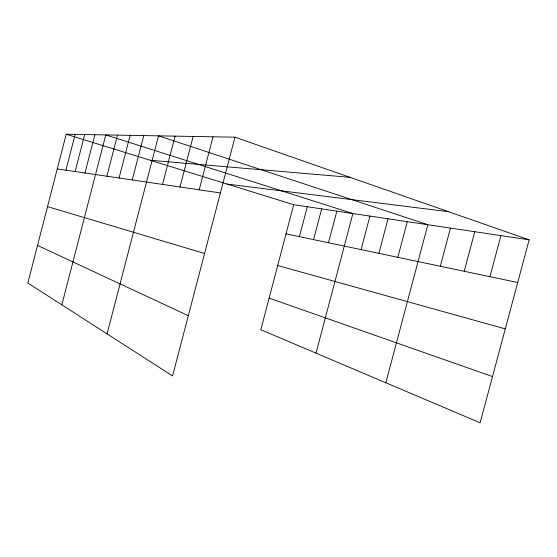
<?xml version="1.0" encoding="UTF-8"?>
<svg xmlns="http://www.w3.org/2000/svg" width="557" height="557" viewBox="0 0 557 557"><rect width="100%" height="100%" fill="white"/><g stroke="black" fill="none" stroke-linecap="round" stroke-linejoin="round"><path stroke-width="0.84" d="M234.963 137.189L66.213 134.223L27.85 283.019L172.573 375.94L234.963 137.189L529.15 239.83L480.134 422.777L260.822 329.73L293.692 204.704L529.15 239.83M65.914 170.191L75.153 134.383M75.132 171.549L84.685 134.55M84.984 172.997L94.871 134.731M61.841 304.839L105.788 134.919L352.901 213.54L316.021 353.152M106.867 176.221L117.506 135.128M119.073 178.017L130.129 135.351M132.246 179.96L143.755 135.588M107.076 333.887L158.515 135.845L427.839 224.715L385.834 382.763M162.505 184.416L175.065 136.138M179.995 186.992L193.161 136.458M199.204 189.819L213.032 136.806M299.422 236.662L307.297 206.738M313.556 239.628L321.661 208.882M328.491 242.768L336.839 211.145M361.068 249.613L369.939 216.081M378.878 253.351L388.034 218.783M397.83 257.334L407.299 221.651M440.315 266.253L450.474 228.092M464.225 271.273L474.773 231.719M489.951 276.683L500.924 235.618M150.23 160.256L350.005 177.328M227.061 184.061L448.489 211.688M57.267 168.917L220.391 192.938M286.033 233.849L517.718 282.51M277.699 265.529L505.29 328.888M47.547 206.633L204.572 253.484M66.213 134.223L293.692 204.704M269.135 298.127L492.513 376.581M37.542 245.421L188.315 315.701"/></g></svg>
